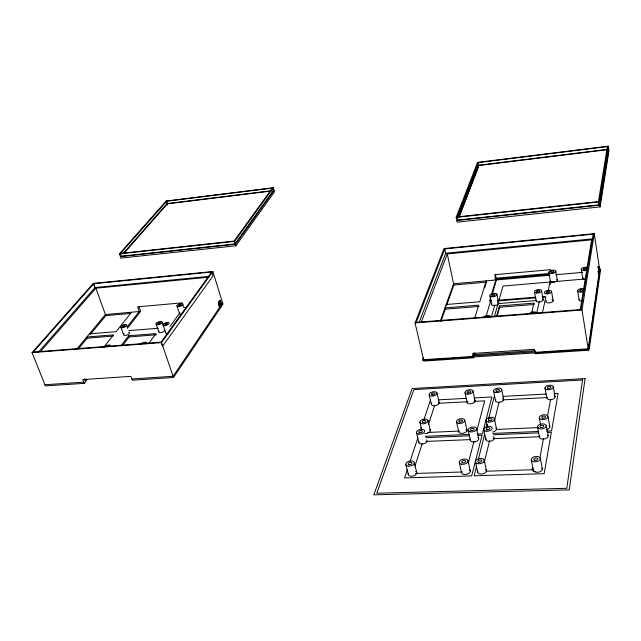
<?xml version="1.0" encoding="UTF-8"?>
<svg xmlns="http://www.w3.org/2000/svg" width="641" height="641" viewBox="0 0 641 641"><rect width="100%" height="100%" fill="white"/><g stroke="black" fill="none" stroke-linecap="round" stroke-linejoin="round"><path stroke-width="0.96" d="M597.716 266.528L598.742 266.44L599.031 273.435L598.005 273.523M599.607 269.46L588.19 348.816L535.019 352.334M473.571 357.79L472.665 353.455L534.474 349.313L535.275 353.736L588.414 350.25L599.8 270.782L594.263 233.653L444.021 248.564L415.056 322.944L423.885 361.059L473.571 357.79L474.933 353.159M600.088 206.891L608.95 150.811L608.309 146.164L477.585 162.381L456.16 217.387L457.137 222.163L600.088 206.891L599.367 201.883L608.309 146.164M588.414 350.25L582.012 310.012L594.263 233.653M599.079 203.862L599.399 201.891M604.455 170.338L607.78 149.633L607.364 146.605L478.282 162.606L457.217 216.898L457.85 220.007L598.918 204.848L598.446 201.586L607.364 146.605M580.257 309.571L591.627 239.838L447.266 253.924L421.313 321.998M539.922 457.93L543.456 438.508M547.43 416.666L550.595 399.287M548.263 290.485L550.307 280.934L548.808 272.153M550.074 284.396L550.675 281.575M542.462 312.672L545.844 297.023L542.871 297.264M536.653 313.441L539.393 301.158M531.669 312.856L533.913 303.137L499.427 305.917L496.623 315.981M484.179 462.73L489.596 440.704M494.427 421.041L499.115 401.971M476.6 466.127L474.148 475.806L544.145 473.683L551.332 432.33L547.342 432.499M478.322 459.357L484.452 435.167M486.487 427.13L487.208 424.294M488.65 418.613L494.171 396.851M468.21 463.275L474.003 441.337M476.92 430.303L484.7 400.849L473.835 401.418M497.136 316.398L499.684 307.231L499.427 305.917M494.572 315.901L502.977 286.07L585.233 278.963M491.375 316.95L494.852 304.771M490.173 301.31L490.726 299.451M492.36 293.874L496.463 279.917L495.365 274.212M486.046 316.542L490.437 301.566M474.34 352.846L473.787 354.705L473.475 353.231M490.766 297.136L489.644 300.933L491.607 300.773M491.607 294.283L495.813 280.021L494.78 274.701L550.643 269.677L550.948 271.48M474.685 318.24L478.723 305.156L444.998 307.904L445.279 309.194L441 321.277M486.223 280.87L479.78 301.751L446.2 304.507L446.481 305.797M484.724 287.841L486.182 283.09M414.959 466.023L422.299 443.436M428.581 424.102L434.686 405.32M407.347 469.565L404.567 477.922L471.656 475.886L482.072 435.263L478.122 435.431M410.128 461.2L417.844 437.987M420.472 430.087L421.401 427.291M423.877 419.839L430.383 400.272M440.255 321.245L453.58 283.755L549.746 275.253M446.801 304.9L453.844 285.013L447.266 253.924M423.356 357.51L422.339 360.33L589.239 349.329L600.689 268.908L598.702 269.084M458.916 217.235L478.835 165.506L478.282 162.606M459.268 216.626L478.434 166.82L477.585 162.381M419.182 322.311L445.711 253.227L444.798 248.908L593.157 234.197L580.946 309.539L416.313 322.319L444.798 248.908M458.219 216.818L478.138 165.274L608.726 149.193L599.84 205.144L456.793 220.504M84.259 383.366L82.809 379.576L130.916 376.355L132.318 380.209L173.535 377.501L222.988 304.09L212.836 271.512L93.314 283.378L32.05 352.622L45.415 385.914L84.259 383.366L87.264 379.528M222.627 302.929L173.11 376.259L131.87 378.983M220.528 300.357L219.719 300.429L218.982 301.502A2.684 1.13 84.9 0 0 218.821 305.156L219.31 306.719L220.119 306.646L219.631 305.084A2.692 1.13 84.9 0 1 219.799 301.43L220.528 300.357L221.746 304.243L219.31 304.459L218.821 302.905M235.896 245.791L274.452 191.843L273.314 187.717L166.187 201.01L119.434 253.852L120.901 258.075L235.896 245.791L234.582 241.385L273.314 187.717M234.935 243.957L273.098 190.826L272.353 188.134L166.588 201.242L120.5 253.395L121.453 256.152L234.935 243.957L234.077 241.088L272.353 188.134M274.06 190.409L235.439 244.261L120.396 256.608M162.485 346.396L212.956 275.991L211.714 272.016L93.706 283.715L33.308 352.053L161.027 342.142L211.714 272.016M32.05 352.622L161.54 342.59L212.836 271.512M169.977 326.501L179.736 313.064M148.632 343.608L156.027 333.592L128.745 335.788L121.045 345.747M122.655 345.387L129.161 336.95L156.428 334.762M127.351 328.336L140.635 311.374L138.937 306.502M86.223 379.071L85.021 380.602L84.364 378.879M126.982 327.142L139.225 311.534L137.591 306.847L182.132 302.84L183.438 306.807M103.794 347.15L113.569 334.85L86.767 337.03L87.2 338.176L78.346 348.872M131.565 312.215L116.085 331.685L89.379 333.881M90.421 334.273L105.837 315.636L130.988 313.425M76.64 349.257L105.428 314.523L139.225 311.534M40.728 351.236L95.87 288.202L207.74 277.289M124.082 253.163L167.421 203.83L271.119 191.066M38.204 352.39L95.084 287.521L208.99 276.375M123.016 253.62L167.021 203.59L271.087 190.778M478.835 165.506L607.78 149.633M120.5 253.395L234.077 241.088M457.217 216.898L598.446 201.586M119.434 253.852L234.582 241.385M456.16 217.387L599.367 201.883M445.711 253.227L592.845 238.837M218.982 301.502L219.799 301.43M597.548 267.682L598.574 267.585M495.253 278.282L549.962 273.411M494.884 279.204L549.69 274.348M183.703 307.608L186.683 307.343M555.691 274.725L582.461 272.361M598.382 270.951L599.399 270.863L598.742 266.44M218.821 305.156L219.631 305.084M597.741 271.752L598.766 271.656M453.844 285.013L486.479 282.144M128.825 330.636L158.447 328.2M497.496 300.292L535.067 297.2M542.046 296.623L545.042 296.374M497.368 300.998L535.948 297.833M498.089 303.594L536.645 300.461M87.2 338.176L112.992 336.084M445.279 309.194L478.987 306.47M499.684 307.231L534.153 304.467L533.913 303.137M415.056 322.944L582.012 310.012M473.202 354.745L535.107 350.619M472.609 355.899L535.347 351.741M44.934 384.728L83.795 382.164M423.573 359.697L473.282 356.412M438.316 399.848L466.095 398.357M474.036 397.933L491.887 396.971L482.433 433.861L477.497 434.069M503.161 396.37L546.108 394.063M554.104 393.638L558.095 393.422L551.581 430.896L546.605 431.113M438.26 403.293L467.906 401.731M502.544 399.904L546.989 397.564M427.803 432.459L459.236 431.081M466.111 430.776L469.06 430.648M496.254 429.454L538.6 427.595M425.215 436.305L469.605 434.406M492.785 433.412L538.624 431.457M425.752 437.651L469.228 435.808M493.434 434.782L538.36 432.875M425.888 441.433L470.542 439.59M493.049 438.66L539.826 436.729M415.48 473.451L461.985 471.984M486.046 471.223L533.817 469.709M95.87 288.202L105.837 315.636M93.706 283.715L95.084 287.521M93.314 283.378L95.02 288.073M120.756 326.87L123.537 334.602M128.745 335.788L129.161 336.95M156.019 323.921L158.712 331.75M161.54 342.59L173.535 377.501M161.027 342.142L162.197 345.547M162.189 322.287L165.666 332.703M176.956 305.893L179.52 313.617M166.588 201.242L167.421 203.83M166.187 201.01L167.469 204.976M219.719 300.429L220.929 304.315M405.793 464.613L408.309 474.644M414.238 462.409L416.722 472.449M416.482 432.811L418.861 442.611M419.895 422.283L421.762 430.063M428.044 420.608A4.158 2.252 -12.7 0 1 422.243 423.805A4.158 2.252 -12.7 0 1 421.626 419.943A4.158 2.252 -12.7 0 1 428.044 420.608L430.343 430.351M429.158 394.744L431.377 404.255M437.034 393.109A4.022 2.099 -12.4 0 1 431.457 396.13A4.022 2.099 -12.4 0 1 430.808 392.548A4.022 2.099 -12.4 0 1 437.034 393.109L439.221 402.636M459.285 462.53L461.6 472.729M468.018 460.775L470.294 470.991M456.512 421.906L458.716 431.762M475.446 461.969L477.689 472.225M468.138 430.311L470.326 440.279M464.789 420.216L466.952 430.079M465.021 392.757L467.105 402.38M484.235 460.206L486.439 470.478M476.551 428.597L478.699 438.58M483.731 429.622L485.854 439.638M473.002 391.098L475.061 400.745M486.062 420.528L487.392 426.858M494.435 418.821L496.487 428.781M493.578 391.178L495.557 400.889M501.655 389.504L503.602 399.231M489.956 295.934L491.695 304.739M531.269 459.797L533.28 470.222M496.839 294.123L498.554 302.929M537.551 427.018L539.458 437.202M540.355 458.499A4.591 2.652 -8.6 0 1 533.833 461.768A4.591 2.652 -8.6 0 1 533.24 457.201A4.591 2.652 -8.6 0 1 540.355 458.499L542.326 468.948M539.313 417.812L540.507 424.246M546.292 425.728A4.423 2.452 -8.7 0 1 540.034 428.813A4.423 2.452 -8.7 0 1 539.434 424.606A4.423 2.452 -8.7 0 1 546.292 425.728L548.167 435.936M545.002 388.117L546.789 397.989M547.967 416.522A4.375 2.396 -8.7 0 1 541.781 419.559A4.375 2.396 -8.7 0 1 541.172 415.448A4.375 2.396 -8.7 0 1 547.967 416.522L549.81 426.658M553.351 386.835L555.098 396.731M534.538 292.2L536.132 301.134M541.525 290.365L543.199 299.924M551.621 291.831L553.159 300.821M555.859 271.52L557.333 280.325M577.613 290.645L579.063 299.724M581.283 269.252L582.677 278.13M591.627 239.838L591.915 241.761M474.548 399.984A4.062 2.163 -11.2 0 1 471.255 403.734A4.062 2.163 -11.2 0 1 467.457 401.146M466.432 429.254A4.207 2.324 -11.4 0 1 463.187 433.228A4.207 2.324 -11.4 0 1 458.94 430.656M429.871 429.534A4.142 2.276 -12.7 0 1 429.326 432.25A4.142 2.276 -12.7 0 1 424.791 433.564M535.836 471.584A4.559 2.676 -8.5 0 1 532.959 467.674M554.345 395.697A4.199 2.244 -8.6 0 1 551.42 399.559A4.199 2.244 -8.6 0 1 547.085 396.923M549.113 425.584A4.351 2.42 -8.5 0 1 546.252 429.622M502.816 398.309A4.11 2.195 -10.3 0 1 502.552 401.202A4.11 2.195 -10.3 0 1 497.336 402.203A4.11 2.195 -10.3 0 1 495.87 399.639M495.926 427.948A4.255 2.364 -10.4 0 1 492.488 432.002M541.845 467.978A4.567 2.676 -8.5 0 1 537.991 472.273A4.567 2.676 -8.5 0 1 533.616 468.972M547.694 435.039A4.399 2.476 -8.5 0 1 544.009 439.045A4.399 2.476 -8.5 0 1 539.77 436.048M493.185 436.745A4.303 2.412 -10.4 0 1 493.346 439.942A4.303 2.412 -10.4 0 1 487.817 441.144A4.303 2.412 -10.4 0 1 486.198 438.268M485.606 469.348A4.463 2.612 -10.7 0 1 482.729 473.883A4.463 2.612 -10.7 0 1 477.906 470.999M415.705 471.359A4.343 2.516 -13.3 0 1 415.777 474.701A4.343 2.516 -13.3 0 1 410.248 476.079A4.343 2.516 -13.3 0 1 408.613 473.114M469.492 469.869A4.431 2.588 -11.3 0 1 466.552 474.388A4.431 2.588 -11.3 0 1 461.832 471.504M477.914 437.555A4.271 2.396 -11 0 1 477.537 440.728A4.271 2.396 -11 0 1 472.113 441.745A4.271 2.396 -11 0 1 470.686 438.909M438.756 401.883A4.006 2.123 -12.3 0 1 435.367 405.601A4.006 2.123 -12.3 0 1 431.778 403.029M426.545 439.878A4.191 2.332 -12.8 0 1 423.332 443.86A4.191 2.332 -12.8 0 1 418.966 441.497M542.566 298.85A3.646 1.683 -9.6 0 1 540.123 301.839A3.646 1.683 -9.6 0 1 536.197 300.132M483.29 317.591A3.702 1.747 -10.9 0 1 487.432 315.492A3.702 1.747 -10.9 0 1 490.509 317.031M485.277 317.583A1.643 0.769 -10.9 0 1 486.759 316.558A1.643 0.769 -10.9 0 1 488.498 316.975M497.704 302.312A3.574 1.651 -10.8 0 1 497.849 304.499A3.574 1.651 -10.8 0 1 493.266 305.541A3.574 1.651 -10.8 0 1 491.911 303.634M529.33 313.697A3.774 1.779 -9.7 0 1 533.312 311.911A3.774 1.779 -9.7 0 1 536.613 313.129M531.269 313.802A1.675 0.785 -9.7 0 1 533.304 312.92A1.675 0.785 -9.7 0 1 534.474 313.77M556.765 279.348A3.566 1.603 -9.4 0 1 554.185 282.2A3.566 1.603 -9.4 0 1 550.539 280.47M585.658 279.508A3.622 1.627 -8.6 0 1 583.03 277.497M586.932 270.013A3.638 1.603 -8.8 0 1 581.988 270.262A3.638 1.603 -8.8 0 1 582.621 267.954A3.638 1.603 -8.8 0 1 587.605 267.537M581.796 301.23A3.734 1.731 -8.5 0 1 579.184 299.395M583.735 291.367A3.75 1.715 -8.7 0 1 578.414 291.767A3.75 1.715 -8.7 0 1 579.103 289.219A3.75 1.715 -8.7 0 1 584.376 288.995M552.101 299.563A3.67 1.699 -9.4 0 1 552.286 301.887A3.67 1.699 -9.4 0 1 547.35 302.768A3.67 1.699 -9.4 0 1 546.501 300.565M104.539 347.085A3.301 1.362 -19.8 0 1 108.69 345.042A3.301 1.362 -19.8 0 1 110.324 346.501M106.638 346.46A1.458 0.601 -19.8 0 1 108.257 345.964A1.458 0.601 -19.8 0 1 108.826 346.485M128.529 332.198A3.189 1.306 -19.3 0 1 128.945 333.985A3.189 1.306 -19.3 0 1 124.755 335.427A3.189 1.306 -19.3 0 1 124.074 333.737M164.32 329.458A3.213 1.346 -18.7 0 1 163.896 331.389A3.213 1.346 -18.7 0 1 159.921 332.575A3.213 1.346 -18.7 0 1 159.072 331.028M140.98 343.832A3.325 1.402 -19.2 0 1 145.259 342.206A3.325 1.402 -19.2 0 1 146.388 343.848M142.446 343.88A1.474 0.625 -19.2 0 1 144.337 343.159A1.474 0.625 -19.2 0 1 144.842 343.888M181.659 314.346A3.133 1.29 -18.1 0 1 179.849 312.928M168.407 333.4A3.229 1.362 -18.6 0 1 165.731 332.415M585.081 378.575L569.232 489.868L373.831 494.836L412.171 388.526L585.081 378.575M582.533 379.977L566.78 488.29L376.788 493.209L413.87 389.616L582.533 379.977M467.097 394.119A4.078 2.139 -11.3 0 0 473.034 391.306A4.078 2.139 -11.3 0 0 466.912 390.385A4.078 2.139 -11.3 0 0 467.097 394.119M468.154 392.893A1.803 0.945 -11.3 0 0 470.79 391.651A1.803 0.945 -11.3 0 0 468.082 391.242A1.803 0.945 -11.3 0 0 468.154 392.893M458.644 423.405A4.223 2.308 -11.5 0 0 464.813 420.44A4.223 2.308 -11.5 0 0 458.499 419.374A4.223 2.308 -11.5 0 0 458.644 423.405M459.757 422.098A1.867 1.018 -11.5 0 0 462.49 420.784A1.867 1.018 -11.5 0 0 459.701 420.312A1.867 1.018 -11.5 0 0 459.757 422.098M423.204 422.491A1.843 1.002 -12.7 0 0 425.768 421.081A1.843 1.002 -12.7 0 0 422.932 420.776A1.843 1.002 -12.7 0 0 423.204 422.491M542.807 418.22A1.939 1.058 -8.7 0 0 545.555 416.882A1.939 1.058 -8.7 0 0 542.55 416.402A1.939 1.058 -8.7 0 0 542.807 418.22M547.053 389.648A4.223 2.219 -8.7 0 0 553.359 387.044A4.223 2.219 -8.7 0 0 547.118 385.762A4.223 2.219 -8.7 0 0 547.053 389.648M548.231 388.438A1.867 0.986 -8.7 0 0 551.028 387.284A1.867 0.986 -8.7 0 0 548.263 386.715A1.867 0.986 -8.7 0 0 548.231 388.438M495.749 392.54A4.126 2.171 -10.4 0 0 501.695 389.712A4.126 2.171 -10.4 0 0 495.413 388.783A4.126 2.171 -10.4 0 0 495.749 392.54M496.783 391.314A1.827 0.962 -10.4 0 0 499.419 390.065A1.827 0.962 -10.4 0 0 496.647 389.648A1.827 0.962 -10.4 0 0 496.783 391.314M488.29 422.026A4.271 2.34 -10.5 0 0 494.467 419.038A4.271 2.34 -10.5 0 0 487.985 417.972A4.271 2.34 -10.5 0 0 488.29 422.026M489.379 420.712A1.891 1.034 -10.5 0 0 492.112 419.39A1.891 1.034 -10.5 0 0 489.243 418.918A1.891 1.034 -10.5 0 0 489.379 420.712M534.931 460.302A2.035 1.178 -8.6 0 0 537.815 458.86A2.035 1.178 -8.6 0 0 534.674 458.283A2.035 1.178 -8.6 0 0 534.931 460.302M541.084 427.451A1.955 1.09 -8.7 0 0 543.856 426.089A1.955 1.09 -8.7 0 0 540.82 425.592A1.955 1.09 -8.7 0 0 541.084 427.451M485.982 431.169A4.319 2.396 -10.5 0 0 492.232 428.132A4.319 2.396 -10.5 0 0 485.686 427.018A4.319 2.396 -10.5 0 0 485.982 431.169M487.08 429.823A1.915 1.058 -10.5 0 0 489.852 428.484A1.915 1.058 -10.5 0 0 486.952 427.988A1.915 1.058 -10.5 0 0 487.08 429.823M477.761 463.667A4.479 2.588 -10.8 0 0 484.267 460.454A4.479 2.588 -10.8 0 0 477.497 459.172A4.479 2.588 -10.8 0 0 477.761 463.667M478.915 462.225A1.987 1.146 -10.8 0 0 481.8 460.807A1.987 1.146 -10.8 0 0 478.803 460.238A1.987 1.146 -10.8 0 0 478.915 462.225M461.544 464.22A4.455 2.564 -11.4 0 0 468.05 461.015A4.455 2.564 -11.4 0 0 461.376 459.741A4.455 2.564 -11.4 0 0 461.544 464.22M462.714 462.786A1.971 1.138 -11.4 0 0 465.598 461.368A1.971 1.138 -11.4 0 0 462.65 460.799A1.971 1.138 -11.4 0 0 462.714 462.786M470.334 431.85A4.295 2.372 -11.1 0 0 476.583 428.821A4.295 2.372 -11.1 0 0 470.125 427.715A4.295 2.372 -11.1 0 0 470.334 431.85M471.447 430.512A1.899 1.05 -11.1 0 0 474.22 429.174A1.899 1.05 -11.1 0 0 471.367 428.677A1.899 1.05 -11.1 0 0 471.447 430.512M432.371 394.904A1.779 0.929 -12.4 0 0 434.838 393.558A1.779 0.929 -12.4 0 0 432.082 393.31A1.779 0.929 -12.4 0 0 432.371 394.904M408.173 466.103A4.367 2.492 -13.4 0 0 414.294 462.65A4.367 2.492 -13.4 0 0 407.596 461.808A4.367 2.492 -13.4 0 0 408.173 466.103M409.19 464.653A1.931 1.106 -13.4 0 0 411.907 463.131A1.931 1.106 -13.4 0 0 408.942 462.754A1.931 1.106 -13.4 0 0 409.19 464.653M418.797 434.157A4.207 2.308 -12.9 0 0 424.679 430.904A4.207 2.308 -12.9 0 0 418.188 430.199A4.207 2.308 -12.9 0 0 418.797 434.157M419.775 432.811A1.867 1.026 -12.9 0 0 422.379 431.377A1.867 1.026 -12.9 0 0 419.51 431.056A1.867 1.026 -12.9 0 0 419.775 432.811M491.767 296.751A3.59 1.635 -10.9 0 0 496.935 294.427A3.59 1.635 -10.9 0 0 491.503 293.923A3.59 1.635 -10.9 0 0 491.767 296.751M492.673 295.789A1.586 0.721 -10.9 0 0 494.964 294.764A1.586 0.721 -10.9 0 0 492.56 294.54A1.586 0.721 -10.9 0 0 492.673 295.789M536.469 293.017A3.662 1.667 -9.7 0 0 541.645 290.669A3.662 1.667 -9.7 0 0 535.988 290.173A3.662 1.667 -9.7 0 0 536.469 293.017M537.334 292.048A1.619 0.737 -9.7 0 0 539.626 291.014A1.619 0.737 -9.7 0 0 537.126 290.79A1.619 0.737 -9.7 0 0 537.334 292.048M584.095 269.653A1.611 0.713 -8.8 0 0 586.467 268.723A1.611 0.713 -8.8 0 0 584.055 268.419A1.611 0.713 -8.8 0 0 584.095 269.653M580.514 291.102A1.659 0.761 -8.7 0 0 582.965 290.133A1.659 0.761 -8.7 0 0 580.474 289.78A1.659 0.761 -8.7 0 0 580.514 291.102M546.14 293.842A3.686 1.683 -9.5 0 0 551.637 291.671A3.686 1.683 -9.5 0 0 546.204 290.886A3.686 1.683 -9.5 0 0 546.14 293.842M547.166 292.889A1.635 0.745 -9.5 0 0 549.601 291.927A1.635 0.745 -9.5 0 0 547.198 291.583A1.635 0.745 -9.5 0 0 547.166 292.889M550.547 273.467A3.582 1.586 -9.5 0 0 555.875 271.375A3.582 1.586 -9.5 0 0 550.587 270.686A3.582 1.586 -9.5 0 0 550.547 273.467M551.54 272.553A1.586 0.705 -9.5 0 0 553.904 271.632A1.586 0.705 -9.5 0 0 551.556 271.327A1.586 0.705 -9.5 0 0 551.54 272.553M122.423 327.679A3.197 1.29 -19.3 0 0 126.846 325.131A3.197 1.29 -19.3 0 0 122.143 325.412A3.197 1.29 -19.3 0 0 122.423 327.679M123.192 326.782A1.418 0.577 -19.3 0 0 125.155 325.652A1.418 0.577 -19.3 0 0 123.072 325.772A1.418 0.577 -19.3 0 0 123.192 326.782M157.782 324.723A3.221 1.33 -18.6 0 0 162.181 322.151A3.221 1.33 -18.6 0 0 157.349 322.447A3.221 1.33 -18.6 0 0 157.782 324.723M158.519 323.825A1.426 0.593 -18.6 0 0 160.466 322.679A1.426 0.593 -18.6 0 0 158.327 322.808A1.426 0.593 -18.6 0 0 158.519 323.825M164.777 325.644A3.237 1.346 -18.5 0 0 169.176 323.064A3.237 1.346 -18.5 0 0 164.312 323.352A3.237 1.346 -18.5 0 0 164.777 325.644M165.506 324.739A1.434 0.593 -18.5 0 0 167.453 323.593A1.434 0.593 -18.5 0 0 165.306 323.721A1.434 0.593 -18.5 0 0 165.506 324.739M178.727 306.646A3.149 1.274 -18 0 0 182.981 304.171A3.149 1.274 -18 0 0 178.222 304.483A3.149 1.274 -18 0 0 178.727 306.646M179.416 305.781A1.394 0.569 -18 0 0 181.307 304.683A1.394 0.569 -18 0 0 179.2 304.82A1.394 0.569 -18 0 0 179.416 305.781"/></g></svg>
